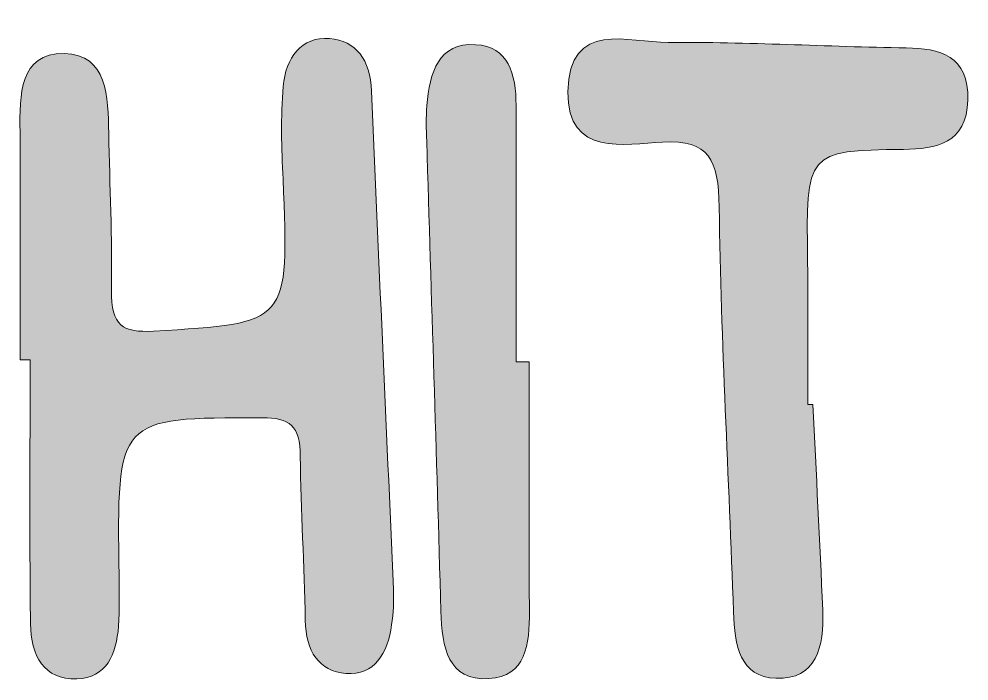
# Model space of a CAD drawing. Extents: x 556 to 1444, y -1436 to -564.
# Drawn here: x 1342.4 to 1444.1, y -1327.9 to -1257 of the extents above; entities that cross this region are included whole.
import ezdxf

# ---------------------------------------------------------------- set-up
doc = ezdxf.new("R2010")
doc.units = 0
doc.header["$MEASUREMENT"] = 0
doc.layers.add('katman 1', color=7, linetype='Continuous')

# ---------------------------------------------------------------- blocks, each defined once
blk = doc.blocks.new('block 3')
at = {"layer": 'katman 1', "true_color": 0x030303}
h = blk.add_hatch(color=18, dxfattribs=at)
h.dxf.hatch_style = 2
edge = h.paths.add_edge_path()
edge.add_spline(control_points=[(1427.38, -1298.3), (1427.72, -1305.65), (1428.11, -1312.99), (1428.43, -1320.34), (1428.59, -1324.27), (1427.74, -1327.8), (1423.42, -1327.63), (1419.55, -1327.5), (1419, -1324.12), (1418.87, -1320.53), (1418.37, -1306.08), (1417.54, -1291.63), (1417.34, -1277.18), (1417.27, -1272.08), (1416.28, -1269.95), (1411.28, -1270.2), (1407.28, -1270.4), (1401.06, -1271.86), (1401.14, -1264.82), (1401.24, -1257.02), (1407.7, -1259.56), (1411.87, -1259.53), (1420.36, -1259.47), (1428.86, -1259.99), (1437.36, -1260.11), (1440.97, -1260.15), (1444.09, -1260.96), (1443.96, -1265.7), (1443.82, -1270.4), (1440.61, -1270.93), (1437.06, -1270.98), (1426.62, -1271.13), (1426.64, -1271.21), (1426.81, -1283.1), (1426.88, -1288.18), (1426.82, -1293.25), (1426.82, -1298.31), (1427, -1298.3), (1427.2, -1298.3), (1427.38, -1298.3)], knot_values=[0, 0, 0, 0, 1, 1, 1, 2, 2, 2, 3, 3, 3, 4, 4, 4, 5, 5, 5, 6, 6, 6, 7, 7, 7, 8, 8, 8, 9, 9, 9, 10, 10, 10, 11, 11, 11, 12, 12, 12, 13, 13, 13, 13], degree=3, periodic=1)
h = blk.add_hatch(color=18, dxfattribs=at)
h.dxf.hatch_style = 2
edge = h.paths.add_edge_path()
edge.add_spline(control_points=[(1342.49, -1293.54), (1342.49, -1285.39), (1342.52, -1277.26), (1342.48, -1269.11), (1342.45, -1265.15), (1342.37, -1260.66), (1347.2, -1260.73), (1351.87, -1260.83), (1351.91, -1265.34), (1351.98, -1269.27), (1352.08, -1274.86), (1352.37, -1280.47), (1352.26, -1286.07), (1352.18, -1289.89), (1353.52, -1290.64), (1356.78, -1290.45), (1371.31, -1289.6), (1371.29, -1289.71), (1370.64, -1274.16), (1370.5, -1270.86), (1370.36, -1267.52), (1370.66, -1264.25), (1370.92, -1261.18), (1372.61, -1258.87), (1375.62, -1259.11), (1378.48, -1259.34), (1379.98, -1261.39), (1380.12, -1264.74), (1380.86, -1282.54), (1381.69, -1300.32), (1382.47, -1318.09), (1382.52, -1319.36), (1382.45, -1320.65), (1382.27, -1321.9), (1381.84, -1324.99), (1380.42, -1327.37), (1377.38, -1327.11), (1374.5, -1326.87), (1373.06, -1324.78), (1373.02, -1321.4), (1372.94, -1315.54), (1372.52, -1309.7), (1372.49, -1303.85), (1372.48, -1300.53), (1371.35, -1299.73), (1368.39, -1299.73), (1352.84, -1299.73), (1352.84, -1299.63), (1353.08, -1316.7), (1353.1, -1318.48), (1353.13, -1320.27), (1353.02, -1322.04), (1352.81, -1325.11), (1351.73, -1327.59), (1348.57, -1327.7), (1345.01, -1327.82), (1343.64, -1325.2), (1343.6, -1321.79), (1343.49, -1312.38), (1343.56, -1302.96), (1343.56, -1293.54), (1343.19, -1293.54), (1342.84, -1293.54), (1342.49, -1293.54)], knot_values=[0, 0, 0, 0, 1, 1, 1, 2, 2, 2, 3, 3, 3, 4, 4, 4, 5, 5, 5, 6, 6, 6, 7, 7, 7, 8, 8, 8, 9, 9, 9, 10, 10, 10, 11, 11, 11, 12, 12, 12, 13, 13, 13, 14, 14, 14, 15, 15, 15, 16, 16, 16, 17, 17, 17, 18, 18, 18, 19, 19, 19, 20, 20, 20, 21, 21, 21, 21], degree=3, periodic=1)
at = {"layer": 'katman 1', "true_color": 0x050505}
h = blk.add_hatch(color=18, dxfattribs=at)
h.dxf.hatch_style = 2
edge = h.paths.add_edge_path()
edge.add_spline(control_points=[(1397, -1293.74), (1397, -1302.64), (1396.96, -1311.54), (1397.02, -1320.43), (1397.05, -1324), (1396.63, -1327.44), (1392.69, -1327.67), (1388.29, -1327.93), (1387.65, -1324.35), (1387.54, -1320.43), (1387.07, -1303.66), (1386.53, -1286.88), (1386.02, -1270.11), (1385.98, -1268.84), (1385.94, -1267.55), (1386.04, -1266.3), (1386.31, -1262.72), (1387.31, -1259.54), (1391.25, -1259.77), (1394.79, -1259.97), (1395.59, -1262.92), (1395.59, -1266.28), (1395.59, -1275.43), (1395.59, -1284.58), (1395.59, -1293.73), (1396.05, -1293.74), (1396.52, -1293.74), (1397, -1293.74)], knot_values=[0, 0, 0, 0, 1, 1, 1, 2, 2, 2, 3, 3, 3, 4, 4, 4, 5, 5, 5, 6, 6, 6, 7, 7, 7, 8, 8, 8, 9, 9, 9, 9], degree=3, periodic=1)
at = {"layer": 'katman 1', "lineweight": 0}
for points, knots in [([(1427.38, -1298.3), (1427.72, -1305.65), (1428.11, -1312.99), (1428.43, -1320.34), (1428.59, -1324.27), (1427.74, -1327.8), (1423.42, -1327.63), (1419.55, -1327.5), (1419, -1324.12), (1418.87, -1320.53), (1418.37, -1306.08), (1417.54, -1291.63), (1417.34, -1277.18), (1417.27, -1272.08), (1416.28, -1269.95), (1411.28, -1270.2), (1407.28, -1270.4), (1401.06, -1271.86), (1401.14, -1264.82), (1401.24, -1257.02), (1407.7, -1259.56), (1411.87, -1259.53), (1420.36, -1259.47), (1428.86, -1259.99), (1437.36, -1260.11), (1440.97, -1260.15), (1444.09, -1260.96), (1443.96, -1265.7), (1443.82, -1270.4), (1440.61, -1270.93), (1437.06, -1270.98), (1426.62, -1271.13), (1426.64, -1271.21), (1426.81, -1283.1), (1426.88, -1288.18), (1426.82, -1293.25), (1426.82, -1298.31), (1427, -1298.3), (1427.2, -1298.3), (1427.38, -1298.3)], [0, 0, 0, 0, 1, 1, 1, 2, 2, 2, 3, 3, 3, 4, 4, 4, 5, 5, 5, 6, 6, 6, 7, 7, 7, 8, 8, 8, 9, 9, 9, 10, 10, 10, 11, 11, 11, 12, 12, 12, 13, 13, 13, 13]), ([(1342.49, -1293.54), (1342.49, -1285.39), (1342.52, -1277.26), (1342.48, -1269.11), (1342.45, -1265.15), (1342.37, -1260.66), (1347.2, -1260.73), (1351.87, -1260.83), (1351.91, -1265.34), (1351.98, -1269.27), (1352.08, -1274.86), (1352.37, -1280.47), (1352.26, -1286.07), (1352.18, -1289.89), (1353.52, -1290.64), (1356.78, -1290.45), (1371.31, -1289.6), (1371.29, -1289.71), (1370.64, -1274.16), (1370.5, -1270.86), (1370.36, -1267.52), (1370.66, -1264.25), (1370.92, -1261.18), (1372.61, -1258.87), (1375.62, -1259.11), (1378.48, -1259.34), (1379.98, -1261.39), (1380.12, -1264.74), (1380.86, -1282.54), (1381.69, -1300.32), (1382.47, -1318.09), (1382.52, -1319.36), (1382.45, -1320.65), (1382.27, -1321.9), (1381.84, -1324.99), (1380.42, -1327.37), (1377.38, -1327.11), (1374.5, -1326.87), (1373.06, -1324.78), (1373.02, -1321.4), (1372.94, -1315.54), (1372.52, -1309.7), (1372.49, -1303.85), (1372.48, -1300.53), (1371.35, -1299.73), (1368.39, -1299.73), (1352.84, -1299.73), (1352.84, -1299.63), (1353.08, -1316.7), (1353.1, -1318.48), (1353.13, -1320.27), (1353.02, -1322.04), (1352.81, -1325.11), (1351.73, -1327.59), (1348.57, -1327.7), (1345.01, -1327.82), (1343.64, -1325.2), (1343.6, -1321.79), (1343.49, -1312.38), (1343.56, -1302.96), (1343.56, -1293.54), (1343.19, -1293.54), (1342.84, -1293.54), (1342.49, -1293.54)], [0, 0, 0, 0, 1, 1, 1, 2, 2, 2, 3, 3, 3, 4, 4, 4, 5, 5, 5, 6, 6, 6, 7, 7, 7, 8, 8, 8, 9, 9, 9, 10, 10, 10, 11, 11, 11, 12, 12, 12, 13, 13, 13, 14, 14, 14, 15, 15, 15, 16, 16, 16, 17, 17, 17, 18, 18, 18, 19, 19, 19, 20, 20, 20, 21, 21, 21, 21]), ([(1397, -1293.74), (1397, -1302.64), (1396.96, -1311.54), (1397.02, -1320.43), (1397.05, -1324), (1396.63, -1327.44), (1392.69, -1327.67), (1388.29, -1327.93), (1387.65, -1324.35), (1387.54, -1320.43), (1387.07, -1303.66), (1386.53, -1286.88), (1386.02, -1270.11), (1385.98, -1268.84), (1385.94, -1267.55), (1386.04, -1266.3), (1386.31, -1262.72), (1387.31, -1259.54), (1391.25, -1259.77), (1394.79, -1259.97), (1395.59, -1262.92), (1395.59, -1266.28), (1395.59, -1275.43), (1395.59, -1284.58), (1395.59, -1293.73), (1396.05, -1293.74), (1396.52, -1293.74), (1397, -1293.74)], [0, 0, 0, 0, 1, 1, 1, 2, 2, 2, 3, 3, 3, 4, 4, 4, 5, 5, 5, 6, 6, 6, 7, 7, 7, 8, 8, 8, 9, 9, 9, 9])]:
    blk.add_open_spline(points, degree=3, knots=knots, dxfattribs=at)
blk = doc.blocks.new('block 2')
at = {"layer": 'katman 1'}
blk.add_blockref('block 3', (0, 0), dxfattribs=at)

msp = doc.modelspace()

# ---------------------------------------------------------------- block references
at = {"layer": 'katman 1'}
msp.add_blockref('block 2', (0, 0), dxfattribs=at)

doc.saveas('drawing.dxf')
